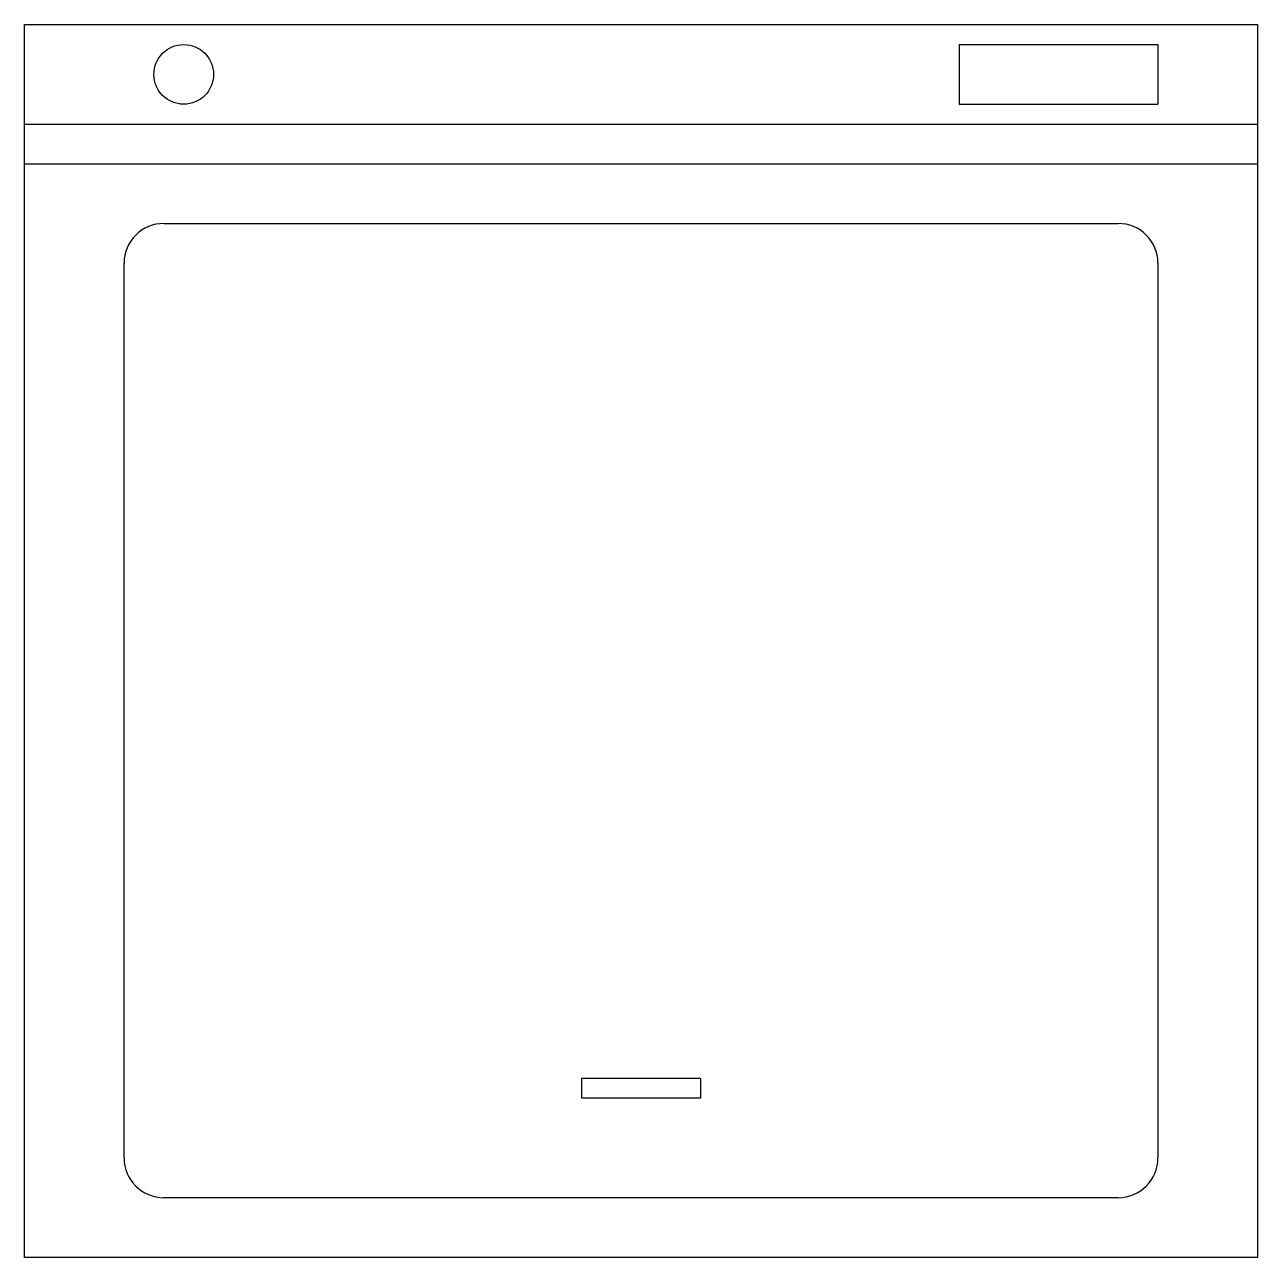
# Model space of a CAD drawing. Extents: x 2124.807 to 2125.427, y 7190.508 to 7191.128.
import ezdxf

# ---------------------------------------------------------------- set-up
doc = ezdxf.new("R2010")
doc.units = 0
doc.layers.get('0').update_dxf_attribs({"linetype": 'CONTINUOUS'})

msp = doc.modelspace()

# ---------------------------------------------------------------- linework, layer by layer
at = {"color": 0}
for p, q in [((2124.80706, 7190.50796), (2124.80706, 7191.12796)), ((2124.80706, 7191.12796), (2125.42706, 7191.12796)), ((2125.42706, 7191.12796), (2125.42706, 7190.50796)), ((2125.27706, 7191.11796), (2125.37706, 7191.11796)), ((2125.27706, 7191.11796), (2125.27706, 7191.08796)), ((2125.37706, 7191.11796), (2125.37706, 7191.08796)), ((2125.27706, 7191.08796), (2125.37706, 7191.08796)), ((2124.80706, 7191.07796), (2125.42706, 7191.07796)), ((2124.80706, 7191.05796), (2125.42706, 7191.05796)), ((2124.87706, 7191.02796), (2125.35706, 7191.02796)), ((2124.85706, 7190.55796), (2124.85706, 7191.00796)), ((2125.37706, 7191.00796), (2125.37706, 7190.55796)), ((2125.08706, 7190.59796), (2125.08706, 7190.58796)), ((2125.14706, 7190.59796), (2125.08706, 7190.59796)), ((2125.14706, 7190.59796), (2125.14706, 7190.58796)), ((2125.14706, 7190.58796), (2125.08706, 7190.58796)), ((2125.35706, 7190.53796), (2124.87706, 7190.53796)), ((2125.42706, 7190.50796), (2124.80706, 7190.50796))]:
    msp.add_line(p, q, dxfattribs=at)
msp.add_circle((2124.88706, 7191.10296), 0.015, dxfattribs=at)
for centre, start, end in [((2124.87706, 7191.00796), 90, 180), ((2125.35706, 7191.00796), 0, 90), ((2124.87706, 7190.55796), 180, 270), ((2125.35706, 7190.55796), 270, 0)]:
    msp.add_arc(centre, 0.02, start, end, dxfattribs=at)

doc.saveas('drawing.dxf')
